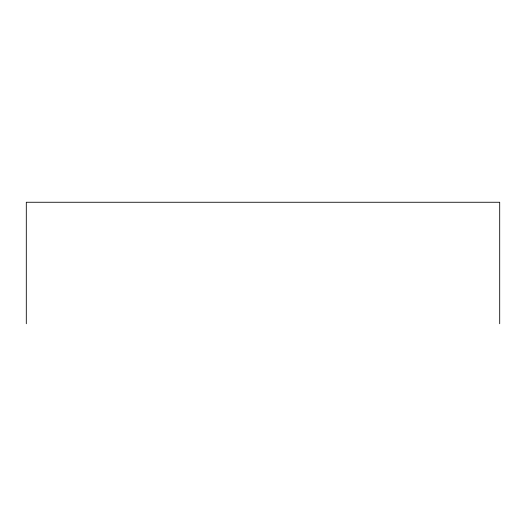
<?xml version="1.0" encoding="UTF-8"?>
<svg xmlns="http://www.w3.org/2000/svg" width="526" height="526" viewBox="0 0 526 526"><rect width="100%" height="100%" fill="white"/><g stroke="black" fill="none" stroke-linecap="round" stroke-linejoin="round"><path stroke-width="0.79" d="M499.7 323.74L499.7 202.26L26.3 202.26L26.3 323.74"/></g></svg>
